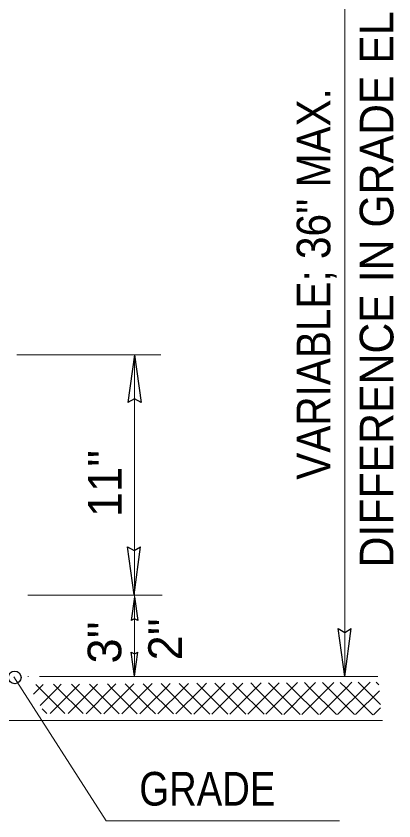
# Model space of a CAD drawing. Extents: x 444 to 815, y -532 to -224.
# Drawn here: x 682.53 to 696, y -507.82 to -479.13 of the extents above; entities that cross this region are included whole.
import ezdxf

# ---------------------------------------------------------------- set-up
doc = ezdxf.new("R2010")
doc.units = 0
doc.header["$LTSCALE"] = 0.48
doc.layers.add('1', color=7, linetype='Continuous', lineweight=13)

msp = doc.modelspace()

# ---------------------------------------------------------------- linework, layer by layer
at = {"layer": '1'}
for p, q in [((694.244, -502.6672), (694.244, -474.0091)), ((682.5534, -491.2012), (687.6951, -491.2012)), ((686.7508, -491.2012), (686.7508, -502.4686)), ((682.9523, -499.7692), (687.7383, -499.7692)), ((682.9522, -502.6672), (682.9702, -502.6672)), ((683.3662, -502.6672), (695.4275, -502.6672)), ((691.7208, -503.0832), (691.5323, -502.8947)), ((691.7208, -503.0832), (691.9119, -502.8921)), ((692.3636, -503.0832), (692.1707, -502.8902)), ((692.3636, -503.0832), (692.5592, -502.8876)), ((693.0063, -503.0832), (692.809, -502.8858)), ((693.0063, -503.0832), (693.2063, -502.8832)), ((693.6491, -503.0832), (693.4474, -502.8815)), ((693.6491, -503.0832), (693.8536, -502.8787)), ((694.2926, -503.0832), (694.0865, -502.8771)), ((694.2926, -503.0832), (694.5015, -502.8742)), ((694.9353, -503.0832), (694.7248, -502.8727)), ((694.9353, -503.0832), (695.1488, -502.8697)), ((695.4634, -502.9685), (695.3632, -502.8683)), ((683.1515, -503.2952), (683.3636, -503.0832)), ((683.3636, -503.0832), (683.2323, -502.9519)), ((683.3636, -503.0832), (683.4966, -502.9501)), ((684.2716, -503.9912), (683.3636, -503.0832)), ((683.3883, -503.7012), (684.0063, -503.0832)), ((683.7429, -503.9893), (684.6491, -503.0832)), ((684.0063, -503.0832), (683.8708, -502.9476)), ((684.0063, -503.0832), (684.1438, -502.9456)), ((684.9167, -503.9935), (684.0063, -503.0832)), ((684.3841, -503.9917), (685.2926, -503.0832)), ((684.6491, -503.0832), (684.509, -502.9432)), ((684.6491, -503.0832), (684.791, -502.9412)), ((685.5618, -503.9958), (684.6491, -503.0832)), ((685.0246, -503.9939), (685.9353, -503.0832)), ((685.2926, -503.0832), (685.1481, -502.9387)), ((685.2926, -503.0832), (685.439, -502.9367)), ((686.2076, -503.9982), (685.2926, -503.0832)), ((685.665, -503.9962), (686.5781, -503.0832)), ((685.9353, -503.0832), (685.7864, -502.9343)), ((685.9353, -503.0832), (686.0863, -502.9322)), ((686.8527, -504.0005), (685.9353, -503.0832)), ((686.3054, -503.9986), (687.2208, -503.0832)), ((686.5781, -503.0832), (686.4248, -502.9299)), ((686.5781, -503.0832), (686.7335, -502.9277)), ((687.2208, -503.7259), (686.5781, -503.0832)), ((687.2208, -503.0832), (687.0632, -502.9255)), ((687.2208, -503.0832), (687.3807, -502.9233)), ((687.2208, -503.7259), (687.8636, -503.0832)), ((688.1428, -504.0052), (687.2208, -503.0832)), ((687.5863, -504.0031), (688.5063, -503.0832)), ((687.8636, -503.0832), (687.7015, -502.9211)), ((687.8636, -503.0832), (688.0279, -502.9188)), ((688.7878, -504.0075), (687.8636, -503.0832)), ((688.2268, -504.0054), (689.1491, -503.0832)), ((688.5063, -503.0832), (688.3398, -502.9167)), ((688.5063, -503.0832), (688.6751, -502.9144)), ((689.4329, -504.0098), (688.5063, -503.0832)), ((688.868, -504.0077), (689.7926, -503.0832)), ((689.1491, -503.0832), (688.9783, -502.9123)), ((689.1491, -503.0832), (689.3223, -502.9099)), ((690.078, -504.0121), (689.1491, -503.0832)), ((689.5084, -504.0101), (690.4353, -503.0832)), ((689.7926, -503.0832), (689.6173, -502.9079)), ((689.7926, -503.0832), (689.9703, -502.9055)), ((690.7238, -504.0144), (689.7926, -503.0832)), ((690.1489, -504.0123), (691.0781, -503.0832)), ((690.4353, -503.0832), (690.2556, -502.9035)), ((690.4353, -503.0832), (690.6175, -502.901)), ((691.3689, -504.0167), (690.4353, -503.0832)), ((690.7893, -504.0147), (691.7208, -503.0832)), ((691.0781, -503.0832), (690.894, -502.8991)), ((691.0781, -503.0832), (691.2648, -502.8965)), ((691.7208, -503.7259), (691.0781, -503.0832)), ((691.7208, -503.7259), (692.3636, -503.0832)), ((692.6591, -504.0214), (691.7208, -503.0832)), ((692.0703, -504.0192), (693.0063, -503.0832)), ((693.3042, -504.0237), (692.3636, -503.0832)), ((692.7107, -504.0216), (693.6491, -503.0832)), ((693.9493, -504.0261), (693.0063, -503.0832)), ((693.3518, -504.0239), (694.2926, -503.0832)), ((694.5943, -504.0284), (693.6491, -503.0832)), ((693.9923, -504.0262), (694.9353, -503.0832)), ((695.2401, -504.0307), (694.2926, -503.0832)), ((694.6328, -504.0285), (695.4793, -503.182)), ((695.5148, -503.6626), (694.9353, -503.0832)), ((686.9458, -504.0008), (687.2208, -503.7259)), ((687.4978, -504.0028), (687.2208, -503.7259)), ((691.4298, -504.017), (691.7208, -503.7259)), ((692.014, -504.0191), (691.7208, -503.7259)), ((683.6265, -503.9888), (683.4576, -503.82)), ((695.2732, -504.0308), (695.5235, -503.7804)), ((680.5852, -504.2422), (695.5853, -504.2422))]:
    msp.add_line(p, q, dxfattribs=at)
at = {"layer": '1', "lineweight": 25}
for p, q in [((686.75, -491.2016), (686.516, -492.9046)), ((686.75, -491.2016), (686.984, -492.9046)), ((686.736, -499.7542), (686.502, -498.0512)), ((686.736, -499.7542), (686.97, -498.0512)), ((686.7504, -499.8273), (686.6334, -500.6788)), ((686.7504, -499.8273), (686.8674, -500.6788)), ((694.2448, -502.6669), (694.0108, -500.9639)), ((694.2448, -502.6669), (694.4788, -500.9639)), ((686.7513, -502.6519), (686.6343, -501.8004)), ((686.7513, -502.6519), (686.8683, -501.8004))]:
    msp.add_line(p, q, dxfattribs=at)
for points in [[(686.984, -492.9046), (686.7476, -492.7728), (686.516, -492.9046)], [(686.502, -498.0512), (686.7384, -498.183), (686.97, -498.0512)], [(686.8674, -500.6788), (686.7493, -500.613), (686.6334, -500.6788)], [(694.0108, -500.9639), (694.2473, -501.0957), (694.4788, -500.9639)], [(686.6343, -501.8004), (686.7525, -501.8663), (686.8683, -501.8004)]]:
    msp.add_lwpolyline(points, dxfattribs=at)
at = {"layer": '1'}
msp.add_lwpolyline([(682.4482, -502.6852), (685.7422, -507.8152), (694.0598, -507.8164)], dxfattribs=at)
at = {"layer": '1', "lineweight": 25}
msp.add_arc((682.4842, -502.7033), 0.225, 0, 359.99998, dxfattribs=at)

# ---------------------------------------------------------------- texts
at = {"layer": '1'}
for s, width, p in [('DIFFERENCE IN GRADE ELEV', 0.95, (695.9798, -498.7805)), ("VARIABLE; 36'' MAX.", 0.9, (693.7321, -495.655))]:
    msp.add_text(s, height=1.2, rotation=90, dxfattribs=dict(at, width=width)).set_placement(p)
for s, p in [("11''", (686.2968, -496.9849)), ("3''", (686.282, -502.2049)), ("2''", (688.4424, -502.0952))]:
    msp.add_text(s, height=1.2, rotation=90, dxfattribs=at).set_placement(p)
at = {"layer": '1', "width": 0.85}
msp.add_text('GRADE', height=1.2, dxfattribs=at).set_placement((686.9232, -507.2706))

doc.saveas('drawing.dxf')
